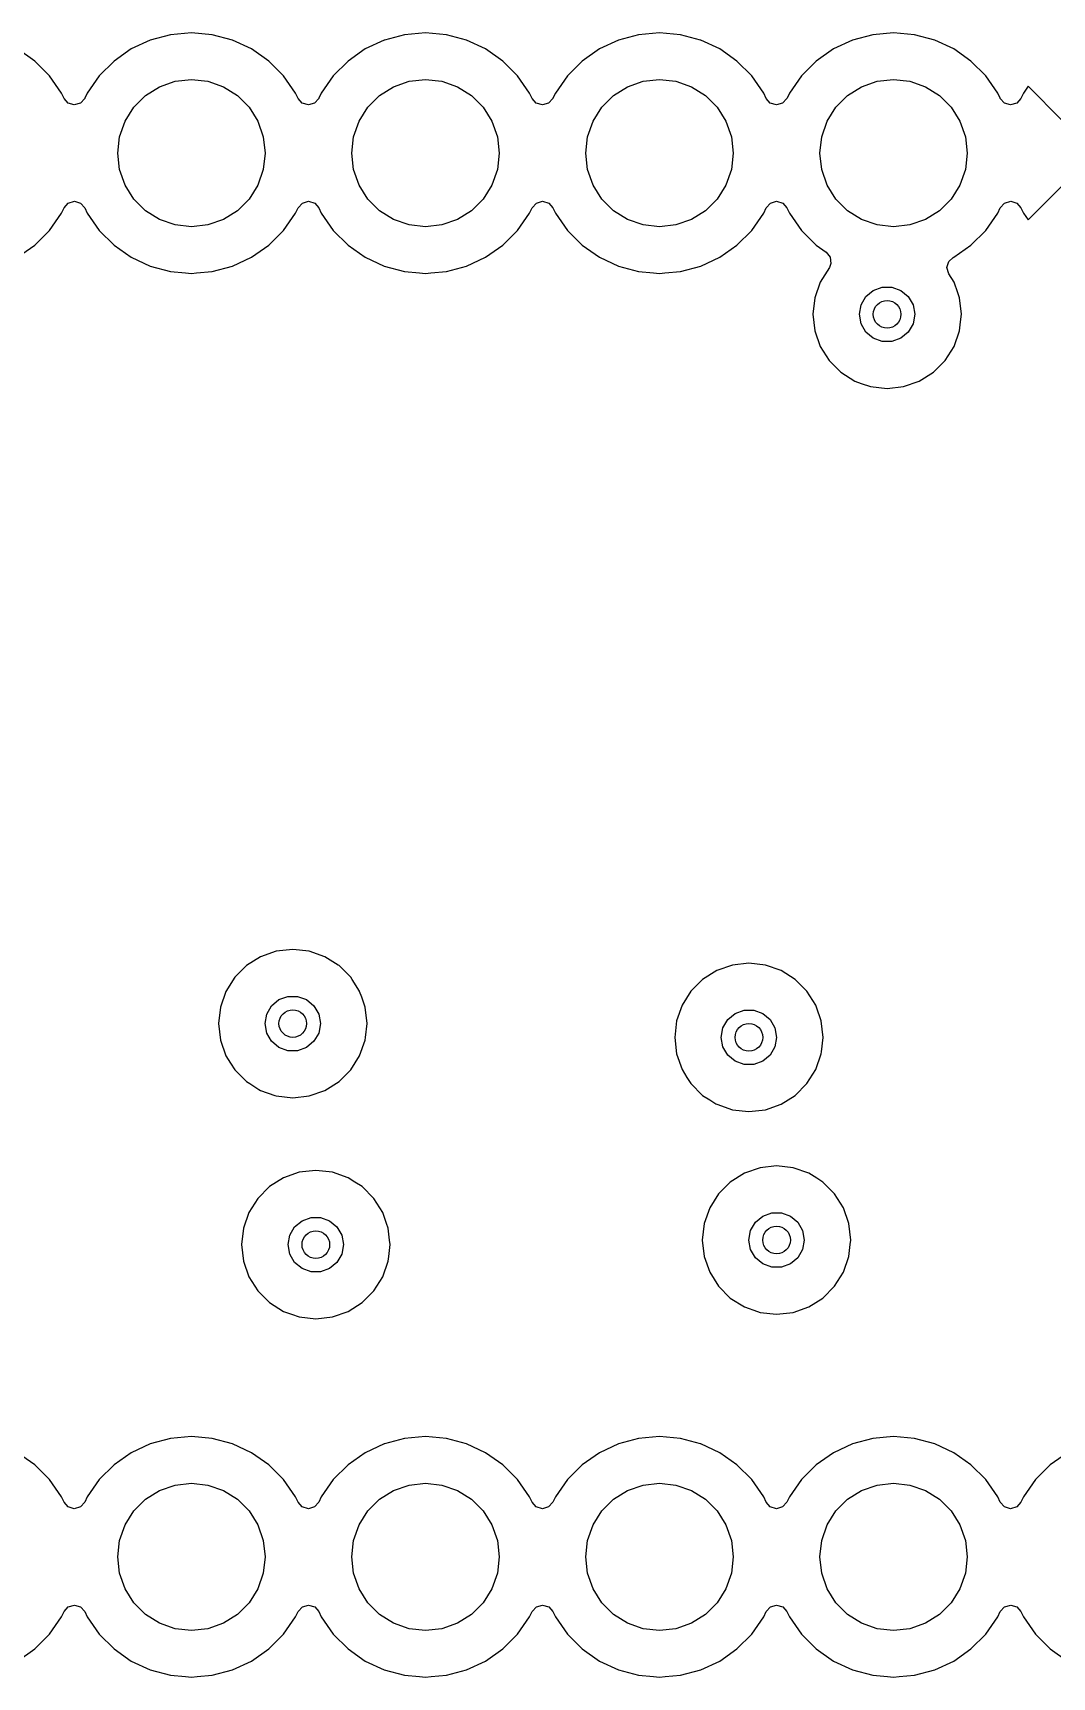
# Model space of a CAD drawing. Extents: x 280 to 530, y -238 to -79.
# Drawn here: x 305.29 to 316.35, y -163.31 to -145.45 of the extents above; entities that cross this region are included whole.
import ezdxf

# ---------------------------------------------------------------- set-up
doc = ezdxf.new("R2010")
doc.units = 0
doc.layers.add('BLACK', color=7, linetype='CONTINUOUS')

msp = doc.modelspace()

# ---------------------------------------------------------------- linework, layer by layer
at = {"layer": 'BLACK', "linetype": 'CONTINUOUS'}
for p, q in [((306.783302, -145.474366), (306.563511, -145.533258)), ((306.783313, -145.474364), (306.783302, -145.474366)), ((307.009998, -145.454532), (306.783313, -145.474364)), ((307.010002, -145.454532), (307.009998, -145.454532)), ((307.236686, -145.474364), (307.010002, -145.454532)), ((307.236691, -145.474364), (307.236686, -145.474364)), ((307.236692, -145.474365), (307.236691, -145.474364)), ((307.236693, -145.474365), (307.236692, -145.474365)), ((307.236697, -145.474366), (307.236693, -145.474365)), ((307.456488, -145.533258), (307.236697, -145.474366)), ((309.323302, -145.474366), (309.103511, -145.533258)), ((309.323313, -145.474364), (309.323302, -145.474366)), ((309.549998, -145.454532), (309.323313, -145.474364)), ((309.550002, -145.454532), (309.549998, -145.454532)), ((309.776686, -145.474364), (309.550002, -145.454532)), ((309.776691, -145.474364), (309.776686, -145.474364)), ((309.776692, -145.474365), (309.776691, -145.474364)), ((309.776693, -145.474365), (309.776692, -145.474365)), ((309.776697, -145.474366), (309.776693, -145.474365)), ((309.996488, -145.533258), (309.776697, -145.474366)), ((311.863302, -145.474366), (311.643511, -145.533258)), ((311.863313, -145.474364), (311.863302, -145.474366)), ((312.089998, -145.454532), (311.863313, -145.474364)), ((312.090002, -145.454532), (312.089998, -145.454532)), ((312.316686, -145.474364), (312.090002, -145.454532)), ((312.316691, -145.474364), (312.316686, -145.474364)), ((312.316692, -145.474365), (312.316691, -145.474364)), ((312.316693, -145.474365), (312.316692, -145.474365)), ((312.316697, -145.474366), (312.316693, -145.474365)), ((312.536488, -145.533258), (312.316697, -145.474366)), ((314.403302, -145.474366), (314.183511, -145.533258)), ((314.403313, -145.474364), (314.403302, -145.474366)), ((314.629998, -145.454532), (314.403313, -145.474364)), ((314.630002, -145.454532), (314.629998, -145.454532)), ((314.856686, -145.474364), (314.630002, -145.454532)), ((314.856691, -145.474364), (314.856686, -145.474364)), ((314.856692, -145.474365), (314.856691, -145.474364)), ((314.856693, -145.474365), (314.856692, -145.474365)), ((314.856697, -145.474366), (314.856693, -145.474365)), ((315.076488, -145.533258), (314.856697, -145.474366)), ((305.309141, -145.759954), (305.122734, -145.629432)), ((306.357265, -145.629432), (306.170858, -145.759954)), ((306.357267, -145.629431), (306.357265, -145.629432)), ((306.563502, -145.533261), (306.357267, -145.629431)), ((306.563511, -145.533258), (306.563502, -145.533261)), ((307.456497, -145.533261), (307.456488, -145.533258)), ((307.662732, -145.629431), (307.456497, -145.533261)), ((307.662734, -145.629432), (307.662732, -145.629431)), ((307.849141, -145.759954), (307.662734, -145.629432)), ((308.897265, -145.629432), (308.710858, -145.759954)), ((308.897267, -145.629431), (308.897265, -145.629432)), ((309.103502, -145.533261), (308.897267, -145.629431)), ((309.103511, -145.533258), (309.103502, -145.533261)), ((309.996497, -145.533261), (309.996488, -145.533258)), ((310.202732, -145.629431), (309.996497, -145.533261)), ((310.202734, -145.629432), (310.202732, -145.629431)), ((310.389141, -145.759954), (310.202734, -145.629432)), ((311.437265, -145.629432), (311.250858, -145.759954)), ((311.437267, -145.629431), (311.437265, -145.629432)), ((311.643502, -145.533261), (311.437267, -145.629431)), ((311.643511, -145.533258), (311.643502, -145.533261)), ((312.536497, -145.533261), (312.536488, -145.533258)), ((312.742732, -145.629431), (312.536497, -145.533261)), ((312.742734, -145.629432), (312.742732, -145.629431)), ((312.929141, -145.759954), (312.742734, -145.629432)), ((313.977265, -145.629432), (313.790858, -145.759954)), ((313.977267, -145.629431), (313.977265, -145.629432)), ((314.183502, -145.533261), (313.977267, -145.629431)), ((314.183511, -145.533258), (314.183502, -145.533261)), ((315.076497, -145.533261), (315.076488, -145.533258)), ((315.282732, -145.629431), (315.076497, -145.533261)), ((315.282734, -145.629432), (315.282732, -145.629431)), ((315.469141, -145.759954), (315.282734, -145.629432)), ((305.470045, -145.920858), (305.309141, -145.759954)), ((306.170858, -145.759954), (306.009954, -145.920858)), ((308.010045, -145.920858), (307.849141, -145.759954)), ((308.710858, -145.759954), (308.549954, -145.920858)), ((310.550045, -145.920858), (310.389141, -145.759954)), ((311.250858, -145.759954), (311.089954, -145.920858)), ((313.090045, -145.920858), (312.929141, -145.759954)), ((313.790858, -145.759954), (313.629954, -145.920858)), ((315.630045, -145.920858), (315.469141, -145.759954)), ((305.470047, -145.920861), (305.470045, -145.920858)), ((305.600568, -146.107266), (305.470047, -145.920861)), ((306.009954, -145.920858), (305.879432, -146.107265)), ((306.662893, -146.039225), (306.831983, -145.980058)), ((306.831983, -145.980058), (307.01, -145.96)), ((307.01, -145.96), (307.188017, -145.980058)), ((307.188017, -145.980058), (307.357107, -146.039225)), ((308.010047, -145.920861), (308.010045, -145.920858)), ((308.140568, -146.107266), (308.010047, -145.920861)), ((308.549954, -145.920858), (308.419432, -146.107265)), ((309.202893, -146.039225), (309.371983, -145.980058)), ((309.371983, -145.980058), (309.55, -145.96)), ((309.55, -145.96), (309.728017, -145.980058)), ((309.728017, -145.980058), (309.897107, -146.039225)), ((310.550047, -145.920861), (310.550045, -145.920858)), ((310.680568, -146.107266), (310.550047, -145.920861)), ((311.089954, -145.920858), (310.959432, -146.107265)), ((311.742893, -146.039225), (311.911983, -145.980058)), ((311.911983, -145.980058), (312.09, -145.96)), ((312.09, -145.96), (312.268017, -145.980058)), ((312.268017, -145.980058), (312.437107, -146.039225)), ((313.090047, -145.920861), (313.090045, -145.920858)), ((313.220568, -146.107266), (313.090047, -145.920861)), ((313.629954, -145.920858), (313.499432, -146.107265)), ((314.282893, -146.039225), (314.451983, -145.980058)), ((314.451983, -145.980058), (314.63, -145.96)), ((314.63, -145.96), (314.808017, -145.980058)), ((314.808017, -145.980058), (314.977107, -146.039225)), ((315.630047, -145.920861), (315.630045, -145.920858)), ((315.760568, -146.107266), (315.630047, -145.920861)), ((305.627618, -146.165275), (305.600568, -146.107266)), ((305.672135, -146.21665), (305.627618, -146.165275)), ((305.852382, -146.165275), (305.806209, -146.217714)), ((305.853551, -146.162769), (305.852382, -146.165275)), ((305.879313, -146.107521), (305.853551, -146.162769)), ((305.879431, -146.107267), (305.879313, -146.107521)), ((305.879432, -146.107265), (305.879431, -146.107267)), ((306.384535, -146.261208), (306.511208, -146.134535)), ((306.511208, -146.134535), (306.662893, -146.039225)), ((307.357107, -146.039225), (307.508792, -146.134535)), ((307.508792, -146.134535), (307.635465, -146.261208)), ((308.167618, -146.165275), (308.140568, -146.107266)), ((308.212135, -146.21665), (308.167618, -146.165275)), ((308.392382, -146.165275), (308.346209, -146.217714)), ((308.393551, -146.162769), (308.392382, -146.165275)), ((308.419313, -146.107521), (308.393551, -146.162769)), ((308.419431, -146.107267), (308.419313, -146.107521)), ((308.419432, -146.107265), (308.419431, -146.107267)), ((308.924535, -146.261208), (309.051208, -146.134535)), ((309.051208, -146.134535), (309.202893, -146.039225)), ((309.897107, -146.039225), (310.048792, -146.134535)), ((310.048792, -146.134535), (310.175465, -146.261208)), ((310.707618, -146.165275), (310.680568, -146.107266)), ((310.752135, -146.21665), (310.707618, -146.165275)), ((310.932382, -146.165275), (310.886209, -146.217714)), ((310.933551, -146.162769), (310.932382, -146.165275)), ((310.959313, -146.107521), (310.933551, -146.162769)), ((310.959431, -146.107267), (310.959313, -146.107521)), ((310.959432, -146.107265), (310.959431, -146.107267)), ((311.464535, -146.261208), (311.591208, -146.134535)), ((311.591208, -146.134535), (311.742893, -146.039225)), ((312.437107, -146.039225), (312.588792, -146.134535)), ((312.588792, -146.134535), (312.715465, -146.261208)), ((313.247618, -146.165275), (313.220568, -146.107266)), ((313.292135, -146.21665), (313.247618, -146.165275)), ((313.472382, -146.165275), (313.426209, -146.217714)), ((313.473551, -146.162769), (313.472382, -146.165275)), ((313.499313, -146.107521), (313.473551, -146.162769)), ((313.499431, -146.107267), (313.499313, -146.107521)), ((313.499432, -146.107265), (313.499431, -146.107267)), ((314.004535, -146.261208), (314.131208, -146.134535)), ((314.131208, -146.134535), (314.282893, -146.039225)), ((314.977107, -146.039225), (315.128792, -146.134535)), ((315.128792, -146.134535), (315.255465, -146.261208)), ((315.786449, -146.162769), (315.760568, -146.107266)), ((315.787893, -146.165865), (315.786449, -146.162769)), ((315.832409, -146.217241), (315.787893, -146.165865)), ((316.012657, -146.165867), (315.966484, -146.218306)), ((316.039868, -146.107513), (316.012657, -146.165867)), ((316.090973, -146.034526), (316.039868, -146.107512)), ((316.039868, -146.107512), (316.039868, -146.107513)), ((316.090974, -146.034526), (316.090973, -146.034526)), ((316.456987, -146.400539), (316.090974, -146.034526)), ((305.739016, -146.236866), (305.672135, -146.21665)), ((305.806209, -146.217714), (305.739016, -146.236866)), ((306.289225, -146.412893), (306.384535, -146.261208)), ((307.635465, -146.261208), (307.730775, -146.412893)), ((308.279016, -146.236866), (308.212135, -146.21665)), ((308.346209, -146.217714), (308.279016, -146.236866)), ((308.829225, -146.412893), (308.924535, -146.261208)), ((310.175465, -146.261208), (310.270775, -146.412893)), ((310.819016, -146.236866), (310.752135, -146.21665)), ((310.886209, -146.217714), (310.819016, -146.236866)), ((311.369225, -146.412893), (311.464535, -146.261208)), ((312.715465, -146.261208), (312.810775, -146.412893)), ((313.359016, -146.236866), (313.292135, -146.21665)), ((313.426209, -146.217714), (313.359016, -146.236866)), ((313.909225, -146.412893), (314.004535, -146.261208)), ((315.255465, -146.261208), (315.350775, -146.412893)), ((315.89929, -146.237457), (315.832409, -146.217241)), ((315.966484, -146.218306), (315.89929, -146.237457)), ((306.230058, -146.581983), (306.289225, -146.412893)), ((307.730775, -146.412893), (307.789942, -146.581983)), ((308.770058, -146.581983), (308.829225, -146.412893)), ((310.270775, -146.412893), (310.329942, -146.581983)), ((311.310058, -146.581983), (311.369225, -146.412893)), ((312.810775, -146.412893), (312.869942, -146.581983)), ((313.850058, -146.581983), (313.909225, -146.412893)), ((315.350775, -146.412893), (315.409942, -146.581983)), ((306.21, -146.76), (306.230058, -146.581983)), ((307.789942, -146.581983), (307.81, -146.76)), ((308.75, -146.76), (308.770058, -146.581983)), ((310.329942, -146.581983), (310.35, -146.76)), ((311.29, -146.76), (311.310058, -146.581983)), ((312.869942, -146.581983), (312.89, -146.76)), ((313.83, -146.76), (313.850058, -146.581983)), ((315.409942, -146.581983), (315.43, -146.76)), ((306.230058, -146.938017), (306.21, -146.76)), ((307.81, -146.76), (307.789942, -146.938017)), ((308.770058, -146.938017), (308.75, -146.76)), ((310.35, -146.76), (310.329942, -146.938017)), ((311.310058, -146.938017), (311.29, -146.76)), ((312.89, -146.76), (312.869942, -146.938017)), ((313.850058, -146.938017), (313.83, -146.76)), ((315.43, -146.76), (315.409942, -146.938017)), ((306.289225, -147.107107), (306.230058, -146.938017)), ((307.789942, -146.938017), (307.730775, -147.107107)), ((308.829225, -147.107107), (308.770058, -146.938017)), ((310.329942, -146.938017), (310.270775, -147.107107)), ((311.369225, -147.107107), (311.310058, -146.938017)), ((312.869942, -146.938017), (312.810775, -147.107107)), ((313.909225, -147.107107), (313.850058, -146.938017)), ((315.409942, -146.938017), (315.350775, -147.107107)), ((306.384535, -147.258792), (306.289225, -147.107107)), ((306.511208, -147.385465), (306.384535, -147.258792)), ((307.635465, -147.258792), (307.508792, -147.385465)), ((307.730775, -147.107107), (307.635465, -147.258792)), ((308.924535, -147.258792), (308.829225, -147.107107)), ((309.051208, -147.385465), (308.924535, -147.258792)), ((310.175465, -147.258792), (310.048792, -147.385465)), ((310.270775, -147.107107), (310.175465, -147.258792)), ((311.464535, -147.258792), (311.369225, -147.107107)), ((311.591208, -147.385465), (311.464535, -147.258792)), ((312.715465, -147.258792), (312.588792, -147.385465)), ((312.810775, -147.107107), (312.715465, -147.258792)), ((314.004535, -147.258792), (313.909225, -147.107107)), ((314.131208, -147.385465), (314.004535, -147.258792)), ((315.255465, -147.258792), (315.128792, -147.385465)), ((315.350775, -147.107107), (315.255465, -147.258792)), ((316.090974, -147.485472), (316.456986, -147.119459)), ((305.470047, -147.599139), (305.600568, -147.412734)), ((305.600568, -147.412734), (305.627618, -147.354724)), ((305.627618, -147.354724), (305.67379, -147.302285)), ((305.67379, -147.302285), (305.740983, -147.283133)), ((305.740983, -147.283133), (305.807865, -147.303348)), ((305.807865, -147.303348), (305.852382, -147.354725)), ((305.852382, -147.354725), (305.879429, -147.412728)), ((305.879429, -147.412728), (305.879432, -147.412734)), ((305.879432, -147.412734), (306.009954, -147.599141)), ((306.662893, -147.480775), (306.511208, -147.385465)), ((307.508792, -147.385465), (307.357107, -147.480775)), ((308.010047, -147.599139), (308.140568, -147.412734)), ((308.140568, -147.412734), (308.167618, -147.354724)), ((308.167618, -147.354724), (308.21379, -147.302285)), ((308.21379, -147.302285), (308.280983, -147.283133)), ((308.280983, -147.283133), (308.347865, -147.303348)), ((308.347865, -147.303348), (308.392382, -147.354725)), ((308.392382, -147.354725), (308.419429, -147.412728)), ((308.419429, -147.412728), (308.419432, -147.412734)), ((308.419432, -147.412734), (308.549954, -147.599141)), ((309.202893, -147.480775), (309.051208, -147.385465)), ((310.048792, -147.385465), (309.897107, -147.480775)), ((310.550047, -147.599139), (310.680568, -147.412734)), ((310.680568, -147.412734), (310.707618, -147.354724)), ((310.707618, -147.354724), (310.75379, -147.302285)), ((310.75379, -147.302285), (310.820983, -147.283133)), ((310.820983, -147.283133), (310.887865, -147.303348)), ((310.887865, -147.303348), (310.932382, -147.354725)), ((310.932382, -147.354725), (310.959429, -147.412728)), ((310.959429, -147.412728), (310.959432, -147.412734)), ((310.959432, -147.412734), (311.089954, -147.599141)), ((311.742893, -147.480775), (311.591208, -147.385465)), ((312.588792, -147.385465), (312.437107, -147.480775)), ((313.090047, -147.599139), (313.220568, -147.412734)), ((313.220568, -147.412734), (313.247618, -147.354724)), ((313.247618, -147.354724), (313.29379, -147.302285)), ((313.29379, -147.302285), (313.360983, -147.283133)), ((313.360983, -147.283133), (313.427865, -147.303348)), ((313.427865, -147.303348), (313.472382, -147.354725)), ((313.472382, -147.354725), (313.499429, -147.412728)), ((313.499429, -147.412728), (313.499432, -147.412734)), ((313.499432, -147.412734), (313.629954, -147.599141)), ((314.282893, -147.480775), (314.131208, -147.385465)), ((315.128792, -147.385465), (314.977107, -147.480775)), ((315.630047, -147.599139), (315.760568, -147.412734)), ((315.760568, -147.412734), (315.787893, -147.354134)), ((315.787893, -147.354134), (315.834065, -147.301695)), ((315.834065, -147.301695), (315.901258, -147.282543)), ((315.901258, -147.282543), (315.968139, -147.302758)), ((315.968139, -147.302758), (316.012657, -147.354134)), ((316.012657, -147.354134), (316.039864, -147.41248)), ((316.039864, -147.41248), (316.090974, -147.485472)), ((305.309139, -147.760047), (305.470047, -147.599139)), ((306.009954, -147.599141), (306.170858, -147.760045)), ((306.831983, -147.539942), (306.662893, -147.480775)), ((307.01, -147.56), (306.831983, -147.539942)), ((307.188017, -147.539942), (307.01, -147.56)), ((307.357107, -147.480775), (307.188017, -147.539942)), ((307.849139, -147.760047), (308.010047, -147.599139)), ((308.549954, -147.599141), (308.710858, -147.760045)), ((309.371983, -147.539942), (309.202893, -147.480775)), ((309.55, -147.56), (309.371983, -147.539942)), ((309.728017, -147.539942), (309.55, -147.56)), ((309.897107, -147.480775), (309.728017, -147.539942)), ((310.389139, -147.760047), (310.550047, -147.599139)), ((311.089954, -147.599141), (311.250858, -147.760045)), ((311.911983, -147.539942), (311.742893, -147.480775)), ((312.09, -147.56), (311.911983, -147.539942)), ((312.268017, -147.539942), (312.09, -147.56)), ((312.437107, -147.480775), (312.268017, -147.539942)), ((312.929139, -147.760047), (313.090047, -147.599139)), ((313.629954, -147.599141), (313.790857, -147.760044)), ((314.451983, -147.539942), (314.282893, -147.480775)), ((314.63, -147.56), (314.451983, -147.539942)), ((314.808017, -147.539942), (314.63, -147.56)), ((314.977107, -147.480775), (314.808017, -147.539942)), ((315.469139, -147.760047), (315.630047, -147.599139)), ((305.122734, -147.890568), (305.309139, -147.760047)), ((306.170858, -147.760045), (306.170861, -147.760047)), ((306.170861, -147.760047), (306.357266, -147.890568)), ((307.662734, -147.890568), (307.849139, -147.760047)), ((308.710858, -147.760045), (308.710861, -147.760047)), ((308.710861, -147.760047), (308.897266, -147.890568)), ((310.202734, -147.890568), (310.389139, -147.760047)), ((311.250858, -147.760045), (311.250861, -147.760047)), ((311.250861, -147.760047), (311.437266, -147.890568)), ((312.742734, -147.890568), (312.929139, -147.760047)), ((313.790857, -147.760044), (313.79086, -147.760046)), ((313.79086, -147.760046), (313.790861, -147.760047)), ((313.790861, -147.760047), (313.899065, -147.835811)), ((315.282734, -147.890568), (315.469139, -147.760047)), ((306.357266, -147.890568), (306.563504, -147.986739)), ((307.456496, -147.986739), (307.662734, -147.890568)), ((308.897266, -147.890568), (309.103504, -147.986739)), ((309.996496, -147.986739), (310.202734, -147.890568)), ((311.437266, -147.890568), (311.643504, -147.986739)), ((312.536496, -147.986739), (312.742734, -147.890568)), ((313.899065, -147.835811), (313.94269, -147.890387)), ((313.949884, -147.959885), (313.932936, -148.003358)), ((313.94269, -147.890387), (313.949884, -147.959885)), ((315.209687, -148.002365), (315.230055, -147.935529)), ((315.230055, -147.935529), (315.278339, -147.893789)), ((315.278043, -147.893276), (315.280723, -147.891728)), ((315.278339, -147.893789), (315.278043, -147.893276)), ((315.280723, -147.891728), (315.281283, -147.891244)), ((315.281283, -147.891244), (315.282734, -147.890568)), ((306.563504, -147.986739), (306.783308, -148.045635)), ((306.783308, -148.045635), (306.94523, -148.059801)), ((306.94523, -148.059801), (307.009998, -148.065468)), ((307.009998, -148.065468), (307.01, -148.065468)), ((307.01, -148.065468), (307.010002, -148.065468)), ((307.010002, -148.065468), (307.066673, -148.060509)), ((307.066673, -148.060509), (307.236692, -148.045635)), ((307.236692, -148.045635), (307.456496, -147.986739)), ((309.103504, -147.986739), (309.323308, -148.045635)), ((309.323308, -148.045635), (309.48523, -148.059801)), ((309.48523, -148.059801), (309.549998, -148.065468)), ((309.549998, -148.065468), (309.55, -148.065468)), ((309.55, -148.065468), (309.550002, -148.065468)), ((309.550002, -148.065468), (309.606673, -148.060509)), ((309.606673, -148.060509), (309.776692, -148.045635)), ((309.776692, -148.045635), (309.996496, -147.986739)), ((311.643504, -147.986739), (311.863308, -148.045635)), ((311.863308, -148.045635), (312.02523, -148.059801)), ((312.02523, -148.059801), (312.089998, -148.065468)), ((312.089998, -148.065468), (312.09, -148.065468)), ((312.09, -148.065468), (312.090002, -148.065468)), ((312.090002, -148.065468), (312.146673, -148.060509)), ((312.146673, -148.060509), (312.316692, -148.045635)), ((312.316692, -148.045635), (312.536496, -147.986739)), ((313.834211, -148.160476), (313.774631, -148.330745)), ((313.932936, -148.003358), (313.834211, -148.160476)), ((315.228686, -148.0696), (315.209687, -148.002365)), ((315.285789, -148.160478), (315.228686, -148.0696)), ((315.326334, -148.276349), (315.285789, -148.160478)), ((313.77463, -148.33075), (313.754435, -148.509996)), ((313.774631, -148.330745), (313.77463, -148.33075)), ((314.278092, -148.407394), (314.330187, -148.317164)), ((314.330187, -148.317164), (314.41, -148.250192)), ((314.41, -148.250192), (314.507906, -148.214558)), ((314.507906, -148.214558), (314.612094, -148.214558)), ((314.612094, -148.214558), (314.71, -148.250192)), ((314.71, -148.250192), (314.789813, -148.317164)), ((314.789813, -148.317164), (314.841908, -148.407394)), ((315.345368, -148.330745), (315.326334, -148.276349)), ((315.345369, -148.33075), (315.345368, -148.330745)), ((315.365565, -148.509996), (315.345369, -148.33075)), ((313.754435, -148.509996), (313.754435, -148.510003)), ((313.754435, -148.510003), (313.77463, -148.689249)), ((314.26, -148.51), (314.278092, -148.407394)), ((314.278092, -148.612606), (314.26, -148.51)), ((314.841908, -148.407394), (314.86, -148.51)), ((314.86, -148.51), (314.841908, -148.612606)), ((315.356535, -148.590145), (315.365565, -148.510003)), ((315.365565, -148.510003), (315.365565, -148.509996)), ((313.77463, -148.689249), (313.774631, -148.689254)), ((313.774631, -148.689254), (313.834211, -148.859523)), ((314.330187, -148.702836), (314.278092, -148.612606)), ((314.841908, -148.612606), (314.789813, -148.702836)), ((315.285789, -148.859522), (315.345368, -148.689255)), ((315.345368, -148.689255), (315.356535, -148.590145)), ((313.834211, -148.859523), (313.865926, -148.909996)), ((314.41, -148.769808), (314.330187, -148.702836)), ((314.507906, -148.805442), (314.41, -148.769808)), ((314.612094, -148.805442), (314.507906, -148.805442)), ((314.71, -148.769808), (314.612094, -148.805442)), ((314.789813, -148.702836), (314.71, -148.769808)), ((315.189816, -149.012262), (315.285789, -148.859522)), ((313.865926, -148.909996), (313.930184, -149.012262)), ((313.930184, -149.012262), (314.057738, -149.139816)), ((315.062262, -149.139816), (315.189816, -149.012262)), ((314.057738, -149.139816), (314.210478, -149.235789)), ((314.909522, -149.235789), (315.062262, -149.139816)), ((314.210478, -149.235789), (314.278306, -149.259523)), ((314.278306, -149.259523), (314.380745, -149.295368)), ((314.380745, -149.295368), (314.38075, -149.295369)), ((314.38075, -149.295369), (314.559996, -149.315565)), ((314.559996, -149.315565), (314.56, -149.315565)), ((314.56, -149.315565), (314.560004, -149.315565)), ((314.560004, -149.315565), (314.739249, -149.295369)), ((314.739249, -149.295369), (314.739252, -149.295368)), ((314.739252, -149.295368), (314.739255, -149.295368)), ((314.739255, -149.295368), (314.909522, -149.235789)), ((307.930745, -155.424631), (307.760476, -155.484211)), ((307.93075, -155.42463), (307.930745, -155.424631)), ((308.109996, -155.404435), (307.93075, -155.42463)), ((308.110004, -155.404435), (308.109996, -155.404435)), ((308.289249, -155.42463), (308.110004, -155.404435)), ((308.289254, -155.424631), (308.289249, -155.42463)), ((308.459523, -155.484211), (308.289254, -155.424631)), ((307.607737, -155.580184), (307.480184, -155.707737)), ((307.760476, -155.484211), (307.607737, -155.580184)), ((308.516472, -155.519995), (308.459523, -155.484211)), ((308.603426, -155.574632), (308.516472, -155.519995)), ((308.612262, -155.580184), (308.603426, -155.574632)), ((308.739816, -155.707738), (308.612262, -155.580184)), ((312.710476, -155.634211), (312.557737, -155.730184)), ((312.880745, -155.574631), (312.710476, -155.634211)), ((312.88075, -155.57463), (312.880745, -155.574631)), ((313.059996, -155.554435), (312.88075, -155.57463)), ((313.060004, -155.554435), (313.059996, -155.554435)), ((313.239249, -155.57463), (313.060004, -155.554435)), ((313.239254, -155.574631), (313.239249, -155.57463)), ((313.409523, -155.634211), (313.239254, -155.574631)), ((313.562262, -155.730184), (313.409523, -155.634211)), ((307.480184, -155.707737), (307.384211, -155.860476)), ((308.754272, -155.730745), (308.739816, -155.707738)), ((308.834067, -155.857738), (308.754272, -155.730745)), ((312.557737, -155.730184), (312.430184, -155.857737)), ((313.689816, -155.857738), (313.562262, -155.730184)), ((307.384211, -155.860476), (307.324631, -156.030745)), ((307.828092, -156.107394), (307.880187, -156.017164)), ((307.880187, -156.017164), (307.96, -155.950192)), ((307.96, -155.950192), (308.057906, -155.914558)), ((308.057906, -155.914558), (308.162094, -155.914558)), ((308.162094, -155.914558), (308.26, -155.950192)), ((308.26, -155.950192), (308.339813, -156.017164)), ((308.339813, -156.017164), (308.391908, -156.107394)), ((308.835789, -155.860478), (308.834067, -155.857738)), ((308.857537, -155.922631), (308.835789, -155.860478)), ((308.895368, -156.030745), (308.857537, -155.922631)), ((312.334211, -156.010476), (312.274631, -156.180745)), ((312.430184, -155.857737), (312.334211, -156.010476)), ((313.785789, -156.010478), (313.689816, -155.857738)), ((313.792882, -156.03075), (313.785789, -156.010478)), ((307.32463, -156.03075), (307.304435, -156.209996)), ((307.324631, -156.030745), (307.32463, -156.03075)), ((307.81, -156.21), (307.828092, -156.107394)), ((308.391908, -156.107394), (308.41, -156.21)), ((308.895369, -156.03075), (308.895368, -156.030745)), ((308.915565, -156.209996), (308.895369, -156.03075)), ((312.27463, -156.18075), (312.254435, -156.359996)), ((312.274631, -156.180745), (312.27463, -156.18075)), ((312.778092, -156.257394), (312.830187, -156.167164)), ((312.830187, -156.167164), (312.91, -156.100192)), ((312.91, -156.100192), (313.007906, -156.064558)), ((313.007906, -156.064558), (313.112094, -156.064558)), ((313.112094, -156.064558), (313.21, -156.100192)), ((313.21, -156.100192), (313.289813, -156.167164)), ((313.289813, -156.167164), (313.341908, -156.257394)), ((313.845368, -156.180745), (313.792882, -156.03075)), ((313.845369, -156.18075), (313.845368, -156.180745)), ((313.865565, -156.359996), (313.845369, -156.18075)), ((307.304435, -156.209996), (307.304435, -156.210003)), ((307.304435, -156.210003), (307.32463, -156.389249)), ((307.828092, -156.312606), (307.81, -156.21)), ((307.880187, -156.402836), (307.828092, -156.312606)), ((308.391908, -156.312606), (308.339813, -156.402836)), ((308.41, -156.21), (308.391908, -156.312606)), ((308.895369, -156.389249), (308.898665, -156.359996)), ((308.898665, -156.359996), (308.915565, -156.210003)), ((308.915565, -156.210003), (308.915565, -156.209996)), ((312.254435, -156.359996), (312.254435, -156.360003)), ((312.254435, -156.360003), (312.27463, -156.539249)), ((312.76, -156.36), (312.778092, -156.257394)), ((312.778092, -156.462606), (312.76, -156.36)), ((313.341908, -156.257394), (313.36, -156.36)), ((313.36, -156.36), (313.341908, -156.462606)), ((313.847843, -156.51729), (313.865565, -156.360003)), ((313.865565, -156.360003), (313.865565, -156.359996)), ((307.32463, -156.389249), (307.324631, -156.389254)), ((307.324631, -156.389254), (307.384211, -156.559523)), ((307.96, -156.469808), (307.880187, -156.402836)), ((308.057906, -156.505442), (307.96, -156.469808)), ((308.162094, -156.505442), (308.057906, -156.505442)), ((308.26, -156.469808), (308.162094, -156.505442)), ((308.339813, -156.402836), (308.26, -156.469808)), ((308.835789, -156.559522), (308.895368, -156.389255)), ((308.895368, -156.389255), (308.895369, -156.389249)), ((312.27463, -156.539249), (312.274631, -156.539254)), ((312.274631, -156.539254), (312.334211, -156.709523)), ((312.830187, -156.552836), (312.778092, -156.462606)), ((313.341908, -156.462606), (313.289813, -156.552836)), ((313.785789, -156.709522), (313.845368, -156.539255)), ((313.845368, -156.539255), (313.847843, -156.51729)), ((307.384211, -156.559523), (307.434662, -156.639815)), ((307.434662, -156.639815), (307.480184, -156.712262)), ((307.480184, -156.712262), (307.607738, -156.839816)), ((308.612262, -156.839816), (308.739816, -156.712262)), ((308.739816, -156.712262), (308.835789, -156.559522)), ((312.334211, -156.709523), (312.388152, -156.795369)), ((312.91, -156.619808), (312.830187, -156.552836)), ((313.007906, -156.655442), (312.91, -156.619808)), ((313.112094, -156.655442), (313.007906, -156.655442)), ((313.21, -156.619808), (313.112094, -156.655442)), ((313.289813, -156.552836), (313.21, -156.619808)), ((313.689816, -156.862262), (313.785789, -156.709522)), ((307.607738, -156.839816), (307.643461, -156.862262)), ((307.643461, -156.862262), (307.742721, -156.924632)), ((308.459522, -156.935789), (308.612262, -156.839816)), ((312.388152, -156.795369), (312.430184, -156.862262)), ((312.430184, -156.862262), (312.557738, -156.989816)), ((313.562262, -156.989816), (313.689816, -156.862262)), ((307.742721, -156.924632), (307.760478, -156.935789)), ((307.760478, -156.935789), (307.914878, -156.989816)), ((307.914878, -156.989816), (307.930745, -156.995368)), ((307.930745, -156.995368), (307.93075, -156.995369)), ((307.93075, -156.995369), (308.109996, -157.015565)), ((308.109996, -157.015565), (308.11, -157.015565)), ((308.11, -157.015565), (308.110004, -157.015565)), ((308.110004, -157.015565), (308.289249, -156.995369)), ((308.289249, -156.995369), (308.289252, -156.995368)), ((308.289252, -156.995368), (308.289255, -156.995368)), ((308.289255, -156.995368), (308.459522, -156.935789)), ((312.557738, -156.989816), (312.637276, -157.039793)), ((312.637276, -157.039793), (312.701557, -157.080184)), ((312.701557, -157.080184), (312.710478, -157.085789)), ((312.710478, -157.085789), (312.880745, -157.145368)), ((313.239255, -157.145368), (313.409522, -157.085789)), ((313.409522, -157.085789), (313.562262, -156.989816)), ((312.880745, -157.145368), (312.88075, -157.145369)), ((312.88075, -157.145369), (313.059996, -157.165565)), ((313.059996, -157.165565), (313.06, -157.165565)), ((313.06, -157.165565), (313.060004, -157.165565)), ((313.060004, -157.165565), (313.239249, -157.145369)), ((313.239249, -157.145369), (313.239252, -157.145368)), ((313.239252, -157.145368), (313.239255, -157.145368)), ((313.180745, -157.774631), (313.010476, -157.834211)), ((313.18075, -157.77463), (313.180745, -157.774631)), ((313.359996, -157.754435), (313.18075, -157.77463)), ((313.360004, -157.754435), (313.359996, -157.754435)), ((313.539249, -157.77463), (313.360004, -157.754435)), ((313.539254, -157.774631), (313.539249, -157.77463)), ((313.709523, -157.834211), (313.539254, -157.774631)), ((307.857737, -157.980184), (307.730184, -158.107737)), ((308.010476, -157.884211), (307.857737, -157.980184)), ((308.180745, -157.824631), (308.010476, -157.884211)), ((308.18075, -157.82463), (308.180745, -157.824631)), ((308.359996, -157.804435), (308.18075, -157.82463)), ((308.360004, -157.804435), (308.359996, -157.804435)), ((308.539249, -157.82463), (308.360004, -157.804435)), ((308.539254, -157.824631), (308.539249, -157.82463)), ((308.709523, -157.884211), (308.539254, -157.824631)), ((308.782688, -157.930184), (308.709523, -157.884211)), ((308.862262, -157.980184), (308.782688, -157.930184)), ((308.989816, -158.107738), (308.862262, -157.980184)), ((312.857737, -157.930184), (312.730184, -158.057737)), ((313.010476, -157.834211), (312.857737, -157.930184)), ((313.797124, -157.889255), (313.709523, -157.834211)), ((313.862262, -157.930184), (313.797124, -157.889255)), ((313.989816, -158.057738), (313.862262, -157.930184)), ((307.730184, -158.107737), (307.634211, -158.260476)), ((309.085789, -158.260478), (308.989816, -158.107738)), ((312.730184, -158.057737), (312.634211, -158.210476)), ((314.021232, -158.107737), (313.989816, -158.057738)), ((314.085788, -158.210476), (314.021232, -158.107737)), ((307.634211, -158.260476), (307.574631, -158.430745)), ((308.21, -158.350192), (308.307906, -158.314558)), ((308.307906, -158.314558), (308.412094, -158.314558)), ((308.412094, -158.314558), (308.51, -158.350192)), ((309.127872, -158.380745), (309.085789, -158.260478)), ((312.634211, -158.210476), (312.574631, -158.380745)), ((313.130187, -158.367164), (313.21, -158.300192)), ((313.21, -158.300192), (313.307906, -158.264558)), ((313.307906, -158.264558), (313.412094, -158.264558)), ((313.412094, -158.264558), (313.51, -158.300192)), ((313.51, -158.300192), (313.589813, -158.367164)), ((314.145368, -158.380745), (314.085788, -158.210476)), ((307.57463, -158.43075), (307.554435, -158.609996)), ((307.574631, -158.430745), (307.57463, -158.43075)), ((308.06, -158.61), (308.078092, -158.507394)), ((308.078092, -158.507394), (308.130187, -158.417164)), ((308.130187, -158.417164), (308.21, -158.350192)), ((308.51, -158.350192), (308.589813, -158.417164)), ((308.589813, -158.417164), (308.641908, -158.507394)), ((308.641908, -158.507394), (308.66, -158.61)), ((309.145368, -158.430745), (309.127872, -158.380745)), ((309.145369, -158.43075), (309.145368, -158.430745)), ((309.159931, -158.559996), (309.145369, -158.43075)), ((312.57463, -158.38075), (312.554435, -158.559996)), ((312.574631, -158.380745), (312.57463, -158.38075)), ((313.06, -158.56), (313.078092, -158.457394)), ((313.078092, -158.457394), (313.130187, -158.367164)), ((313.589813, -158.367164), (313.641908, -158.457394)), ((313.641908, -158.457394), (313.66, -158.56)), ((314.145369, -158.38075), (314.145368, -158.380745)), ((314.165565, -158.559996), (314.145369, -158.38075)), ((307.554435, -158.609996), (307.554435, -158.610003)), ((307.554435, -158.610003), (307.57463, -158.789249)), ((308.078092, -158.712606), (308.06, -158.61)), ((308.66, -158.61), (308.641908, -158.712606)), ((309.151002, -158.739254), (309.165565, -158.610003)), ((309.165565, -158.609996), (309.159931, -158.559996)), ((309.165565, -158.610003), (309.165565, -158.609996)), ((312.554435, -158.559996), (312.554435, -158.560003)), ((312.554435, -158.560003), (312.57463, -158.739249)), ((313.078092, -158.662606), (313.06, -158.56)), ((313.130187, -158.752836), (313.078092, -158.662606)), ((313.641908, -158.662606), (313.589813, -158.752836)), ((313.66, -158.56), (313.641908, -158.662606)), ((314.145368, -158.739255), (314.159931, -158.610003)), ((314.159931, -158.610003), (314.165565, -158.560003)), ((314.165565, -158.560003), (314.165565, -158.559996)), ((307.57463, -158.789249), (307.574631, -158.789254)), ((307.574631, -158.789254), (307.634211, -158.959523)), ((308.130187, -158.802836), (308.078092, -158.712606)), ((308.21, -158.869808), (308.130187, -158.802836)), ((308.307906, -158.905442), (308.21, -158.869808)), ((308.51, -158.869808), (308.412094, -158.905442)), ((308.589813, -158.802836), (308.51, -158.869808)), ((308.641908, -158.712606), (308.589813, -158.802836)), ((309.085789, -158.959522), (309.145368, -158.789255)), ((309.145368, -158.789255), (309.151002, -158.739254)), ((312.57463, -158.739249), (312.574631, -158.739254)), ((312.574631, -158.739254), (312.634211, -158.909523)), ((313.21, -158.819808), (313.130187, -158.752836)), ((313.307906, -158.855442), (313.21, -158.819808)), ((313.412094, -158.855442), (313.307906, -158.855442)), ((313.51, -158.819808), (313.412094, -158.855442)), ((313.589813, -158.752836), (313.51, -158.819808)), ((314.085789, -158.909522), (314.145368, -158.739255)), ((307.634211, -158.959523), (307.698767, -159.062262)), ((308.412094, -158.905442), (308.307906, -158.905442)), ((308.989816, -159.112262), (309.085789, -158.959522)), ((312.634211, -158.909523), (312.730184, -159.062262)), ((313.989816, -159.062262), (314.085789, -158.909522)), ((307.698767, -159.062262), (307.730184, -159.112262)), ((307.730184, -159.112262), (307.857738, -159.239816)), ((308.862262, -159.239816), (308.989816, -159.112262)), ((312.730184, -159.062262), (312.857738, -159.189816)), ((312.857738, -159.189816), (313.010478, -159.285789)), ((313.709522, -159.285789), (313.862262, -159.189816)), ((313.862262, -159.189816), (313.989816, -159.062262)), ((307.857738, -159.239816), (308.010478, -159.335789)), ((308.010478, -159.335789), (308.095573, -159.365565)), ((308.095573, -159.365565), (308.180745, -159.395368)), ((308.180745, -159.395368), (308.18075, -159.395369)), ((308.18075, -159.395369), (308.359996, -159.415565)), ((308.360004, -159.415565), (308.539249, -159.395369)), ((308.539249, -159.395369), (308.539252, -159.395368)), ((308.539252, -159.395368), (308.539255, -159.395368)), ((308.539255, -159.395368), (308.709522, -159.335789)), ((308.709522, -159.335789), (308.862262, -159.239816)), ((313.010478, -159.285789), (313.153367, -159.335788)), ((313.153367, -159.335788), (313.180745, -159.345368)), ((313.180745, -159.345368), (313.18075, -159.345369)), ((313.18075, -159.345369), (313.359996, -159.365565)), ((313.359996, -159.365565), (313.36, -159.365565)), ((313.36, -159.365565), (313.360004, -159.365565)), ((313.360004, -159.365565), (313.539249, -159.345369)), ((313.539249, -159.345369), (313.539252, -159.345368)), ((313.539252, -159.345368), (313.539255, -159.345368)), ((313.539255, -159.345368), (313.709522, -159.285789)), ((308.359996, -159.415565), (308.36, -159.415565)), ((308.36, -159.415565), (308.360004, -159.415565)), ((306.563502, -160.773261), (306.357267, -160.869431)), ((306.563511, -160.773258), (306.563502, -160.773261)), ((306.783302, -160.714366), (306.563511, -160.773258)), ((306.783313, -160.714364), (306.783302, -160.714366)), ((307.009998, -160.694532), (306.783313, -160.714364)), ((307.010002, -160.694532), (307.009998, -160.694532)), ((307.236686, -160.714364), (307.010002, -160.694532)), ((307.236691, -160.714364), (307.236686, -160.714364)), ((307.236692, -160.714365), (307.236691, -160.714364)), ((307.236693, -160.714365), (307.236692, -160.714365)), ((307.236697, -160.714366), (307.236693, -160.714365)), ((307.456488, -160.773258), (307.236697, -160.714366)), ((307.456497, -160.773261), (307.456488, -160.773258)), ((307.662732, -160.869431), (307.456497, -160.773261)), ((309.103502, -160.773261), (308.897267, -160.869431)), ((309.103511, -160.773258), (309.103502, -160.773261)), ((309.323302, -160.714366), (309.103511, -160.773258)), ((309.323313, -160.714364), (309.323302, -160.714366)), ((309.549998, -160.694532), (309.323313, -160.714364)), ((309.550002, -160.694532), (309.549998, -160.694532)), ((309.776686, -160.714364), (309.550002, -160.694532)), ((309.776691, -160.714364), (309.776686, -160.714364)), ((309.776692, -160.714365), (309.776691, -160.714364)), ((309.776693, -160.714365), (309.776692, -160.714365)), ((309.776697, -160.714366), (309.776693, -160.714365)), ((309.996488, -160.773258), (309.776697, -160.714366)), ((309.996497, -160.773261), (309.996488, -160.773258)), ((310.202732, -160.869431), (309.996497, -160.773261)), ((311.643502, -160.773261), (311.437267, -160.869431)), ((311.643511, -160.773258), (311.643502, -160.773261)), ((311.863302, -160.714366), (311.643511, -160.773258)), ((311.863313, -160.714364), (311.863302, -160.714366)), ((312.089998, -160.694532), (311.863313, -160.714364)), ((312.090002, -160.694532), (312.089998, -160.694532)), ((312.316686, -160.714364), (312.090002, -160.694532)), ((312.316691, -160.714364), (312.316686, -160.714364)), ((312.316692, -160.714365), (312.316691, -160.714364)), ((312.316693, -160.714365), (312.316692, -160.714365)), ((312.316697, -160.714366), (312.316693, -160.714365)), ((312.536488, -160.773258), (312.316697, -160.714366)), ((312.536497, -160.773261), (312.536488, -160.773258)), ((312.742732, -160.869431), (312.536497, -160.773261)), ((314.183502, -160.773261), (313.977267, -160.869431)), ((314.183511, -160.773258), (314.183502, -160.773261)), ((314.403302, -160.714366), (314.183511, -160.773258)), ((314.403313, -160.714364), (314.403302, -160.714366)), ((314.629998, -160.694532), (314.403313, -160.714364)), ((314.630002, -160.694532), (314.629998, -160.694532)), ((314.856686, -160.714364), (314.630002, -160.694532)), ((314.856691, -160.714364), (314.856686, -160.714364)), ((314.856692, -160.714365), (314.856691, -160.714364)), ((314.856693, -160.714365), (314.856692, -160.714365)), ((314.856697, -160.714366), (314.856693, -160.714365)), ((315.076488, -160.773258), (314.856697, -160.714366)), ((315.076497, -160.773261), (315.076488, -160.773258)), ((315.282732, -160.869431), (315.076497, -160.773261)), ((305.309141, -160.999954), (305.122734, -160.869432)), ((305.470045, -161.160858), (305.309141, -160.999954)), ((306.170858, -160.999954), (306.009954, -161.160858)), ((306.357265, -160.869432), (306.170858, -160.999954)), ((306.357267, -160.869431), (306.357265, -160.869432)), ((307.662734, -160.869432), (307.662732, -160.869431)), ((307.849141, -160.999954), (307.662734, -160.869432)), ((308.010045, -161.160858), (307.849141, -160.999954)), ((308.710858, -160.999954), (308.549954, -161.160858)), ((308.897265, -160.869432), (308.710858, -160.999954)), ((308.897267, -160.869431), (308.897265, -160.869432)), ((310.202734, -160.869432), (310.202732, -160.869431)), ((310.389141, -160.999954), (310.202734, -160.869432)), ((310.550045, -161.160858), (310.389141, -160.999954)), ((311.250858, -160.999954), (311.089954, -161.160858)), ((311.437265, -160.869432), (311.250858, -160.999954)), ((311.437267, -160.869431), (311.437265, -160.869432)), ((312.742734, -160.869432), (312.742732, -160.869431)), ((312.929141, -160.999954), (312.742734, -160.869432)), ((313.090045, -161.160858), (312.929141, -160.999954)), ((313.790858, -160.999954), (313.629954, -161.160858)), ((313.977265, -160.869432), (313.790858, -160.999954)), ((313.977267, -160.869431), (313.977265, -160.869432)), ((315.282734, -160.869432), (315.282732, -160.869431)), ((315.469141, -160.999954), (315.282734, -160.869432)), ((315.630045, -161.160858), (315.469141, -160.999954)), ((316.330858, -160.999954), (316.169954, -161.160858)), ((316.517265, -160.869432), (316.330858, -160.999954)), ((305.600567, -161.347265), (305.470045, -161.160858)), ((306.009954, -161.160858), (305.879432, -161.347265)), ((308.140567, -161.347265), (308.010045, -161.160858)), ((308.549954, -161.160858), (308.419432, -161.347265)), ((310.680567, -161.347265), (310.550045, -161.160858)), ((311.089954, -161.160858), (310.959432, -161.347265)), ((313.220567, -161.347265), (313.090045, -161.160858)), ((313.629954, -161.160858), (313.499432, -161.347265)), ((315.760567, -161.347265), (315.630045, -161.160858)), ((316.169954, -161.160858), (316.039432, -161.347265)), ((305.600568, -161.347267), (305.600567, -161.347265)), ((305.627618, -161.405275), (305.600568, -161.347267)), ((305.879431, -161.347267), (305.852382, -161.405275)), ((305.879432, -161.347265), (305.879431, -161.347267)), ((306.511208, -161.374535), (306.662893, -161.279225)), ((306.662893, -161.279225), (306.831983, -161.220058)), ((306.831983, -161.220058), (307.01, -161.2)), ((307.01, -161.2), (307.188017, -161.220058)), ((307.188017, -161.220058), (307.357107, -161.279225)), ((307.357107, -161.279225), (307.508792, -161.374535)), ((308.140568, -161.347267), (308.140567, -161.347265)), ((308.167618, -161.405275), (308.140568, -161.347267)), ((308.419431, -161.347267), (308.392382, -161.405275)), ((308.419432, -161.347265), (308.419431, -161.347267)), ((309.051208, -161.374535), (309.202893, -161.279225)), ((309.202893, -161.279225), (309.371983, -161.220058)), ((309.371983, -161.220058), (309.55, -161.2)), ((309.55, -161.2), (309.728017, -161.220058)), ((309.728017, -161.220058), (309.897107, -161.279225)), ((309.897107, -161.279225), (310.048792, -161.374535)), ((310.680568, -161.347267), (310.680567, -161.347265)), ((310.707618, -161.405275), (310.680568, -161.347267)), ((310.959431, -161.347267), (310.932382, -161.405275)), ((310.959432, -161.347265), (310.959431, -161.347267)), ((311.591208, -161.374535), (311.742893, -161.279225)), ((311.742893, -161.279225), (311.911983, -161.220058)), ((311.911983, -161.220058), (312.09, -161.2)), ((312.09, -161.2), (312.268017, -161.220058)), ((312.268017, -161.220058), (312.437107, -161.279225)), ((312.437107, -161.279225), (312.588792, -161.374535)), ((313.220568, -161.347267), (313.220567, -161.347265)), ((313.247618, -161.405275), (313.220568, -161.347267)), ((313.499431, -161.347267), (313.472382, -161.405275)), ((313.499432, -161.347265), (313.499431, -161.347267)), ((314.131208, -161.374535), (314.282893, -161.279225)), ((314.282893, -161.279225), (314.451983, -161.220058)), ((314.451983, -161.220058), (314.63, -161.2)), ((314.63, -161.2), (314.808017, -161.220058)), ((314.808017, -161.220058), (314.977107, -161.279225)), ((314.977107, -161.279225), (315.128792, -161.374535)), ((315.760568, -161.347267), (315.760567, -161.347265)), ((315.787618, -161.405275), (315.760568, -161.347267)), ((316.039431, -161.347267), (316.012382, -161.405275)), ((316.039432, -161.347265), (316.039431, -161.347267)), ((305.672135, -161.45665), (305.627618, -161.405275)), ((305.739016, -161.476866), (305.672135, -161.45665)), ((305.806209, -161.457714), (305.739016, -161.476866)), ((305.852382, -161.405275), (305.806209, -161.457714)), ((306.289225, -161.652893), (306.384535, -161.501208)), ((306.384535, -161.501208), (306.511208, -161.374535)), ((307.508792, -161.374535), (307.635465, -161.501208)), ((307.635465, -161.501208), (307.730775, -161.652893)), ((308.212135, -161.45665), (308.167618, -161.405275)), ((308.279016, -161.476866), (308.212135, -161.45665)), ((308.346209, -161.457714), (308.279016, -161.476866)), ((308.392382, -161.405275), (308.346209, -161.457714)), ((308.829225, -161.652893), (308.924535, -161.501208)), ((308.924535, -161.501208), (309.051208, -161.374535)), ((310.048792, -161.374535), (310.175465, -161.501208)), ((310.175465, -161.501208), (310.270775, -161.652893)), ((310.752135, -161.45665), (310.707618, -161.405275)), ((310.819016, -161.476866), (310.752135, -161.45665)), ((310.886209, -161.457714), (310.819016, -161.476866)), ((310.932382, -161.405275), (310.886209, -161.457714)), ((311.369225, -161.652893), (311.464535, -161.501208)), ((311.464535, -161.501208), (311.591208, -161.374535)), ((312.588792, -161.374535), (312.715465, -161.501208)), ((312.715465, -161.501208), (312.810775, -161.652893)), ((313.292135, -161.45665), (313.247618, -161.405275)), ((313.359016, -161.476866), (313.292135, -161.45665)), ((313.426209, -161.457714), (313.359016, -161.476866)), ((313.472382, -161.405275), (313.426209, -161.457714)), ((313.909225, -161.652893), (314.004535, -161.501208)), ((314.004535, -161.501208), (314.131208, -161.374535)), ((315.128792, -161.374535), (315.255465, -161.501208)), ((315.255465, -161.501208), (315.350775, -161.652893)), ((315.832135, -161.45665), (315.787618, -161.405275)), ((315.899016, -161.476866), (315.832135, -161.45665)), ((315.966209, -161.457714), (315.899016, -161.476866)), ((316.012382, -161.405275), (315.966209, -161.457714)), ((306.230058, -161.821983), (306.289225, -161.652893)), ((307.730775, -161.652893), (307.789942, -161.821983)), ((308.770058, -161.821983), (308.829225, -161.652893)), ((310.270775, -161.652893), (310.329942, -161.821983)), ((311.310058, -161.821983), (311.369225, -161.652893)), ((312.810775, -161.652893), (312.869942, -161.821983)), ((313.850058, -161.821983), (313.909225, -161.652893)), ((315.350775, -161.652893), (315.409942, -161.821983)), ((306.21, -162), (306.230058, -161.821983)), ((307.789942, -161.821983), (307.81, -162)), ((308.75, -162), (308.770058, -161.821983)), ((310.329942, -161.821983), (310.35, -162)), ((311.29, -162), (311.310058, -161.821983)), ((312.869942, -161.821983), (312.89, -162)), ((313.83, -162), (313.850058, -161.821983)), ((315.409942, -161.821983), (315.43, -162)), ((306.230058, -162.178017), (306.21, -162)), ((307.81, -162), (307.789942, -162.178017)), ((308.770058, -162.178017), (308.75, -162)), ((310.35, -162), (310.329942, -162.178017)), ((311.310058, -162.178017), (311.29, -162)), ((312.89, -162), (312.869942, -162.178017)), ((313.850058, -162.178017), (313.83, -162)), ((315.43, -162), (315.409942, -162.178017)), ((306.289225, -162.347107), (306.230058, -162.178017)), ((307.789942, -162.178017), (307.730775, -162.347107)), ((308.829225, -162.347107), (308.770058, -162.178017)), ((310.329942, -162.178017), (310.270775, -162.347107)), ((311.369225, -162.347107), (311.310058, -162.178017)), ((312.869942, -162.178017), (312.810775, -162.347107)), ((313.909225, -162.347107), (313.850058, -162.178017)), ((315.409942, -162.178017), (315.350775, -162.347107)), ((306.384535, -162.498792), (306.289225, -162.347107)), ((307.730775, -162.347107), (307.635465, -162.498792)), ((308.924535, -162.498792), (308.829225, -162.347107)), ((310.270775, -162.347107), (310.175465, -162.498792)), ((311.464535, -162.498792), (311.369225, -162.347107)), ((312.810775, -162.347107), (312.715465, -162.498792)), ((314.004535, -162.498792), (313.909225, -162.347107)), ((315.350775, -162.347107), (315.255465, -162.498792)), ((305.600568, -162.652734), (305.627618, -162.594724)), ((305.627618, -162.594724), (305.67379, -162.542285)), ((305.67379, -162.542285), (305.740983, -162.523133)), ((305.740983, -162.523133), (305.807865, -162.543348)), ((305.807865, -162.543348), (305.852382, -162.594725)), ((305.852382, -162.594725), (305.879429, -162.652728)), ((306.511208, -162.625465), (306.384535, -162.498792)), ((307.635465, -162.498792), (307.508792, -162.625465)), ((308.140568, -162.652734), (308.167618, -162.594724)), ((308.167618, -162.594724), (308.21379, -162.542285)), ((308.21379, -162.542285), (308.280983, -162.523133)), ((308.280983, -162.523133), (308.347865, -162.543348)), ((308.347865, -162.543348), (308.392382, -162.594725)), ((308.392382, -162.594725), (308.419429, -162.652728)), ((309.051208, -162.625465), (308.924535, -162.498792)), ((310.175465, -162.498792), (310.048792, -162.625465)), ((310.680568, -162.652734), (310.707618, -162.594724)), ((310.707618, -162.594724), (310.75379, -162.542285)), ((310.75379, -162.542285), (310.820983, -162.523133)), ((310.820983, -162.523133), (310.887865, -162.543348)), ((310.887865, -162.543348), (310.932382, -162.594725)), ((310.932382, -162.594725), (310.959429, -162.652728)), ((311.591208, -162.625465), (311.464535, -162.498792)), ((312.715465, -162.498792), (312.588792, -162.625465)), ((313.220568, -162.652734), (313.247618, -162.594724)), ((313.247618, -162.594724), (313.29379, -162.542285)), ((313.29379, -162.542285), (313.360983, -162.523133)), ((313.360983, -162.523133), (313.427865, -162.543348)), ((313.427865, -162.543348), (313.472382, -162.594725)), ((313.472382, -162.594725), (313.499429, -162.652728)), ((314.131208, -162.625465), (314.004535, -162.498792)), ((315.255465, -162.498792), (315.128792, -162.625465)), ((315.760568, -162.652734), (315.787618, -162.594724)), ((315.787618, -162.594724), (315.83379, -162.542285)), ((315.83379, -162.542285), (315.900983, -162.523133)), ((315.900983, -162.523133), (315.967865, -162.543348)), ((315.967865, -162.543348), (316.012382, -162.594725)), ((316.012382, -162.594725), (316.039429, -162.652728)), ((305.470047, -162.839139), (305.600568, -162.652734)), ((305.879429, -162.652728), (305.879432, -162.652734)), ((305.879432, -162.652734), (306.009954, -162.839141)), ((306.662893, -162.720775), (306.511208, -162.625465)), ((306.831983, -162.779942), (306.662893, -162.720775)), ((307.01, -162.8), (306.831983, -162.779942)), ((307.188017, -162.779942), (307.01, -162.8)), ((307.357107, -162.720775), (307.188017, -162.779942)), ((307.508792, -162.625465), (307.357107, -162.720775)), ((308.010047, -162.839139), (308.140568, -162.652734)), ((308.419429, -162.652728), (308.419432, -162.652734)), ((308.419432, -162.652734), (308.549954, -162.839141)), ((309.202893, -162.720775), (309.051208, -162.625465)), ((309.371983, -162.779942), (309.202893, -162.720775)), ((309.55, -162.8), (309.371983, -162.779942)), ((309.728017, -162.779942), (309.55, -162.8)), ((309.897107, -162.720775), (309.728017, -162.779942)), ((310.048792, -162.625465), (309.897107, -162.720775)), ((310.550047, -162.839139), (310.680568, -162.652734)), ((310.959429, -162.652728), (310.959432, -162.652734)), ((310.959432, -162.652734), (311.089954, -162.839141)), ((311.742893, -162.720775), (311.591208, -162.625465)), ((311.911983, -162.779942), (311.742893, -162.720775)), ((312.09, -162.8), (311.911983, -162.779942)), ((312.268017, -162.779942), (312.09, -162.8)), ((312.437107, -162.720775), (312.268017, -162.779942)), ((312.588792, -162.625465), (312.437107, -162.720775)), ((313.090047, -162.839139), (313.220568, -162.652734)), ((313.499429, -162.652728), (313.499432, -162.652734)), ((313.499432, -162.652734), (313.629954, -162.839141)), ((314.282893, -162.720775), (314.131208, -162.625465)), ((314.451983, -162.779942), (314.282893, -162.720775)), ((314.63, -162.8), (314.451983, -162.779942)), ((314.808017, -162.779942), (314.63, -162.8)), ((314.977107, -162.720775), (314.808017, -162.779942)), ((315.128792, -162.625465), (314.977107, -162.720775)), ((315.630047, -162.839139), (315.760568, -162.652734)), ((316.039429, -162.652728), (316.039432, -162.652734)), ((316.039432, -162.652734), (316.169954, -162.839141)), ((305.309139, -163.000047), (305.470047, -162.839139)), ((306.009954, -162.839141), (306.170858, -163.000045)), ((307.849139, -163.000047), (308.010047, -162.839139)), ((308.549954, -162.839141), (308.710858, -163.000045)), ((310.389139, -163.000047), (310.550047, -162.839139)), ((311.089954, -162.839141), (311.250858, -163.000045)), ((312.929139, -163.000047), (313.090047, -162.839139)), ((313.629954, -162.839141), (313.790858, -163.000045)), ((315.469139, -163.000047), (315.630047, -162.839139)), ((316.169954, -162.839141), (316.330858, -163.000045)), ((305.122734, -163.130568), (305.309139, -163.000047)), ((306.170858, -163.000045), (306.170861, -163.000047)), ((306.170861, -163.000047), (306.357266, -163.130568)), ((306.357266, -163.130568), (306.563504, -163.226739)), ((307.456496, -163.226739), (307.662734, -163.130568)), ((307.662734, -163.130568), (307.849139, -163.000047)), ((308.710858, -163.000045), (308.710861, -163.000047)), ((308.710861, -163.000047), (308.897266, -163.130568)), ((308.897266, -163.130568), (309.103504, -163.226739)), ((309.996496, -163.226739), (310.202734, -163.130568)), ((310.202734, -163.130568), (310.389139, -163.000047)), ((311.250858, -163.000045), (311.250861, -163.000047)), ((311.250861, -163.000047), (311.437266, -163.130568)), ((311.437266, -163.130568), (311.643504, -163.226739)), ((312.536496, -163.226739), (312.742734, -163.130568)), ((312.742734, -163.130568), (312.929139, -163.000047)), ((313.790858, -163.000045), (313.790861, -163.000047)), ((313.790861, -163.000047), (313.977266, -163.130568)), ((313.977266, -163.130568), (314.183504, -163.226739)), ((315.076496, -163.226739), (315.282734, -163.130568)), ((315.282734, -163.130568), (315.469139, -163.000047)), ((316.330858, -163.000045), (316.330861, -163.000047)), ((316.330861, -163.000047), (316.517266, -163.130568)), ((306.563504, -163.226739), (306.783308, -163.285635)), ((306.783308, -163.285635), (306.94523, -163.299801)), ((306.94523, -163.299801), (307.009998, -163.305468)), ((307.009998, -163.305468), (307.01, -163.305468)), ((307.01, -163.305468), (307.010002, -163.305468)), ((307.010002, -163.305468), (307.072511, -163.299999)), ((307.072511, -163.299999), (307.236692, -163.285635)), ((307.236692, -163.285635), (307.456496, -163.226739)), ((309.103504, -163.226739), (309.323308, -163.285635)), ((309.323308, -163.285635), (309.48523, -163.299801)), ((309.48523, -163.299801), (309.549998, -163.305468)), ((309.549998, -163.305468), (309.55, -163.305468)), ((309.55, -163.305468), (309.550002, -163.305468)), ((309.550002, -163.305468), (309.612511, -163.299999)), ((309.612511, -163.299999), (309.776692, -163.285635)), ((309.776692, -163.285635), (309.996496, -163.226739)), ((311.643504, -163.226739), (311.863308, -163.285635)), ((311.863308, -163.285635), (312.02523, -163.299801)), ((312.02523, -163.299801), (312.089998, -163.305468)), ((312.089998, -163.305468), (312.09, -163.305468)), ((312.09, -163.305468), (312.090002, -163.305468)), ((312.090002, -163.305468), (312.152511, -163.299999)), ((312.152511, -163.299999), (312.316692, -163.285635)), ((312.316692, -163.285635), (312.536496, -163.226739)), ((314.183504, -163.226739), (314.403308, -163.285635)), ((314.403308, -163.285635), (314.56523, -163.299801)), ((314.56523, -163.299801), (314.629998, -163.305468)), ((314.629998, -163.305468), (314.63, -163.305468)), ((314.63, -163.305468), (314.630002, -163.305468)), ((314.630002, -163.305468), (314.692511, -163.299999)), ((314.692511, -163.299999), (314.856692, -163.285635)), ((314.856692, -163.285635), (315.076496, -163.226739))]:
    msp.add_line(p, q, dxfattribs=at)
at = {"layer": 'BLACK'}
for centre in [(314.56, -148.51), (308.11, -156.21), (313.06, -156.36), (308.36, -158.61), (313.36, -158.56)]:
    msp.add_circle(centre, 0.15, dxfattribs=at)

doc.saveas('drawing.dxf')
